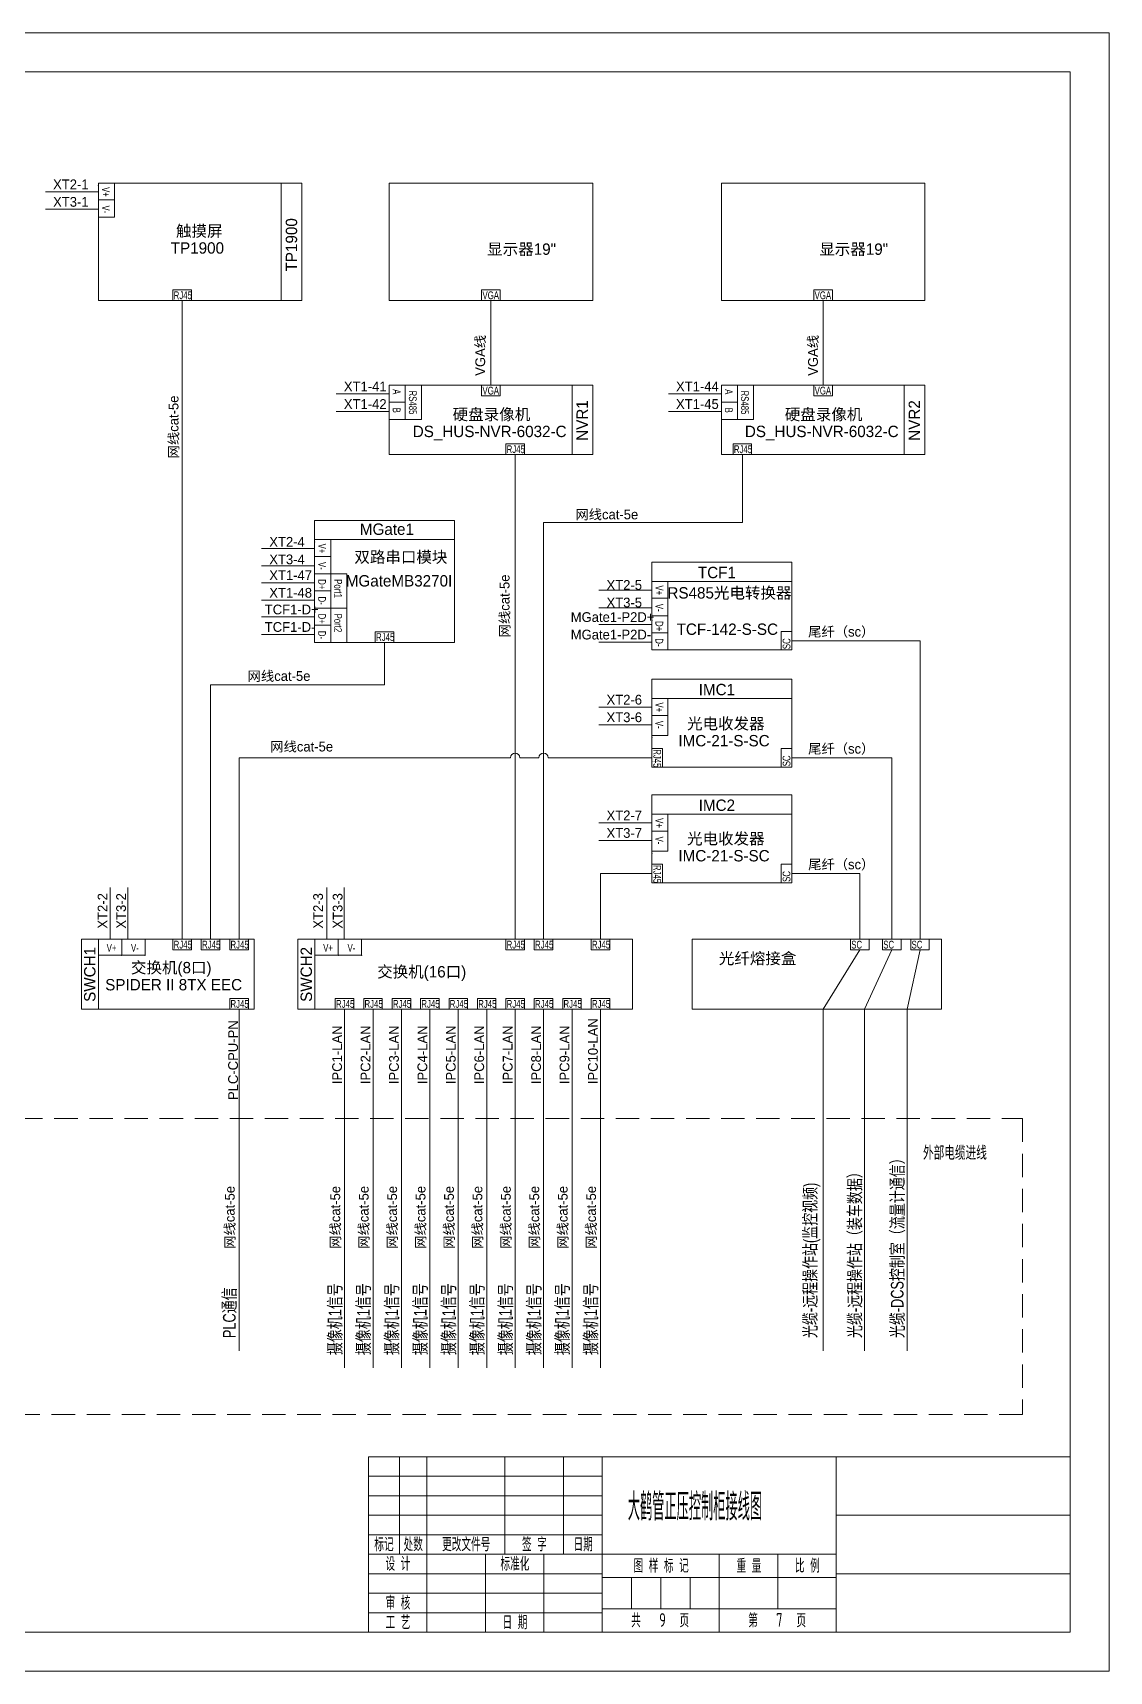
# Model space of a CAD drawing. Header units: millimetres. Extents: x 50707 to 103787, y 61252 to 127312.
# Drawn here: x 52827 to 54667, y 61252 to 64052 of the extents above; entities that cross this region are included whole.
import ezdxf
from ezdxf.enums import TextEntityAlignment as Align

# ---------------------------------------------------------------- set-up
doc = ezdxf.new("R2010")
doc.units = ezdxf.units.MM
doc.header["$LTSCALE"] = 10
doc.header["$PDSIZE"] = -5
doc.linetypes.add('AUDIT_D_061228083857-4', pattern=[6, 4, -2])
for name, color, linetype, lineweight in [('1轮廓实线层', 7, 'Continuous', 18), ('2细线层', 4, 'Continuous', 18), ('6文字层', 3, 'Continuous', 18), ('图框层', 7, 'Continuous', 18)]:
    doc.layers.add(name, color=color, linetype=linetype, lineweight=lineweight)
doc.styles.add('PC_TEXTSTYLE', font='SIMYOU.TTF', dxfattribs={"width": 0.8})
doc.styles.get("Standard").update_dxf_attribs({"font": 'isocp.shx', "width": 0.707, "bigfont": 'hztxt.shx'})
doc.styles.add('样式 1', font='SIMYOU.TTF', dxfattribs={"width": 0.75})

msp = doc.modelspace()

# ---------------------------------------------------------------- linework, layer by layer
at = {"layer": '1轮廓实线层'}
for p, q in [((52966.8, 63736.6), (52966.8, 63795.2)), ((53251.8, 63795.2), (53251.8, 63594.3)), ((52939.2, 63780.2), (52848.6, 63780.2)), ((52939.2, 63766.2), (52966.8, 63766.2)), ((52939.2, 63750.3), (52848.6, 63750.3)), ((52939.2, 63736.6), (52966.8, 63736.6)), ((53082.4, 62502.9), (53082.4, 63594.3)), ((53610.3, 63449.8), (53610.3, 63594.3)), ((54178.2, 63449.8), (54178.2, 63594.3)), ((53463.9, 63449.8), (53491.4, 63449.8)), ((53463.9, 63391.1), (53463.9, 63449.8)), ((53491.4, 63391.2), (53491.4, 63449.8)), ((53749, 63449.8), (53749, 63331.2)), ((54031.7, 63449.8), (54059.2, 63449.8)), ((54031.7, 63391.1), (54031.7, 63449.8)), ((54059.2, 63391.2), (54059.2, 63449.8)), ((54316.8, 63449.8), (54316.8, 63331.2)), ((53436.4, 63434.7), (53345.7, 63434.7)), ((53436.4, 63420.7), (53463.9, 63420.7)), ((54004.2, 63434.7), (53913.6, 63434.7)), ((54004.2, 63420.7), (54031.7, 63420.7)), ((53436.4, 63404.8), (53345.7, 63404.8)), ((54004.2, 63404.8), (53913.6, 63404.8)), ((53436.4, 63391.1), (53463.9, 63391.1)), ((53463.9, 63391.1), (53491.4, 63391.2)), ((54004.2, 63391.1), (54031.7, 63391.1)), ((54031.7, 63391.1), (54059.2, 63391.2)), ((53651.7, 62967.9), (53651.7, 63331.2)), ((54040.1, 63214.8), (54040.1, 63331.2)), ((53308.8, 63182), (53308.8, 63218.5)), ((53308.8, 63218.5), (53548, 63218.5)), ((53548, 63218.5), (53548, 63185.9)), ((53700.3, 62502.9), (53700.3, 63214.8)), ((53700.3, 63214.8), (54040.1, 63214.8)), ((53308.8, 63170.9), (53218.2, 63170.9)), ((53336.4, 63010.2), (53336.4, 63185.9)), ((53308.8, 63141), (53218.2, 63141)), ((53308.8, 63156.9), (53336.4, 63156.9)), ((53885.5, 63110.6), (53885.5, 63147.1)), ((53885.5, 63147.1), (54124.7, 63147.1)), ((54124.7, 63147.1), (54124.7, 63114.5)), ((53308.8, 63112.2), (53218.2, 63112.2)), ((53308.8, 63127.3), (53336.4, 63127.3)), ((53336.4, 63127.3), (53363.9, 63127.3)), ((53363.9, 63010.2), (53363.9, 63127.3)), ((53913, 62997.2), (53913, 63114.5)), ((53308.8, 63098.2), (53336.4, 63098.2)), ((53885.5, 63099.5), (53794.8, 63099.5)), ((53885.5, 63085.5), (53913, 63085.5)), ((53308.8, 63082.2), (53218.2, 63082.2)), ((53336.4, 63068.6), (53308.8, 63068.6)), ((53363.9, 63068.6), (53336.4, 63068.6)), ((53885.5, 63069.5), (53794.8, 63069.5)), ((53308.8, 63053.7), (53218.2, 63053.7)), ((53308.8, 63039.4), (53336.4, 63039.4)), ((53885.5, 63040.7), (53794.8, 63040.7)), ((53885.5, 63055.8), (53913, 63055.8)), ((53308.8, 63023.8), (53218.2, 63023.8)), ((53308.8, 63010.2), (53336.4, 63010.2)), ((53428.4, 62937.7), (53428.4, 63010.2)), ((53885.5, 63010.8), (53794.8, 63010.8)), ((53885.5, 63026.7), (53913, 63026.7)), ((54124.7, 63013.1), (54343.9, 63013.1)), ((54343.9, 63013.1), (54343.9, 62502.9)), ((53651.7, 62967.9), (53651.7, 62502.9)), ((53885.5, 62910.5), (53885.5, 62947.1)), ((53885.5, 62947.1), (54124.7, 62947.1)), ((54124.7, 62947.1), (54124.7, 62914.5)), ((53131, 62502.9), (53131, 62937.7)), ((53131, 62937.7), (53428.4, 62937.7)), ((53885.5, 62899.4), (53794.8, 62899.4)), ((53913, 62851.2), (53913, 62914.5)), ((53885.5, 62869.5), (53794.8, 62869.5)), ((53885.5, 62886.9), (53885.5, 62807.2)), ((53885.5, 62885.4), (53913, 62885.4)), ((53885.5, 62851.2), (53913, 62851.2)), ((53179.6, 62502.9), (53179.6, 62813.1)), ((53643.7, 62813.1), (53179.6, 62813.1)), ((53692.3, 62813.1), (53659.7, 62813.1)), ((53885.5, 62813.1), (53708.3, 62813.1)), ((54124.7, 62813.1), (54295.5, 62813.1)), ((54295.5, 62813.1), (54295.5, 62502.9)), ((53885.5, 62712.9), (53885.5, 62749.4)), ((53885.5, 62749.4), (54124.7, 62749.4)), ((54124.7, 62749.4), (54124.7, 62716.8)), ((53885.5, 62701.8), (53794.8, 62701.8)), ((53913, 62653.5), (53913, 62716.8)), ((53885.5, 62671.8), (53794.8, 62671.8)), ((53885.5, 62689.3), (53885.5, 62609.5)), ((53885.5, 62687.7), (53913, 62687.7)), ((53885.5, 62653.5), (53913, 62653.5)), ((53797.5, 62502.9), (53797.5, 62615.4)), ((53797.5, 62615.4), (53885.5, 62615.4)), ((54124.7, 62615.4), (54240.8, 62615.4)), ((54240.8, 62615.4), (54240.8, 62502.9)), ((52959.3, 62502.9), (52959.3, 62591.5)), ((52989.3, 62502.9), (52989.3, 62591.5)), ((53329.6, 62502.9), (53329.6, 62591.5)), ((53359.5, 62502.9), (53359.5, 62591.5)), ((52939.2, 62502.9), (52910.1, 62502.9)), ((52910.1, 62502.9), (52910.1, 62383.3)), ((52979.1, 62475.4), (52979.1, 62502.9)), ((53019, 62475.4), (53019, 62502.9)), ((53309.4, 62502.9), (53280.3, 62502.9)), ((53280.3, 62502.9), (53280.3, 62383.3)), ((53309.4, 62502.9), (53852.3, 62502.9)), ((53349.3, 62475.4), (53349.3, 62502.9)), ((53389.2, 62475.4), (53389.2, 62502.9)), ((53954.3, 62502.9), (54380.5, 62502.9)), ((52939.2, 62475.4), (53019, 62475.4)), ((53309.4, 62475.4), (53389.2, 62475.4)), ((54240.8, 62484.6), (54178.2, 62383.3)), ((54295.5, 62484.6), (54249.2, 62383.3)), ((54343.9, 62484.6), (54321.9, 62383.3)), ((52910.1, 62383.3), (52939.2, 62383.3)), ((53179.6, 62383.3), (53179.6, 62228.1)), ((53280.3, 62383.3), (53309.4, 62383.3)), ((53360.1, 62383.3), (53360.1, 62228.1)), ((53408.7, 62383.3), (53408.7, 62228.1)), ((53457.3, 62383.3), (53457.3, 62228.1)), ((53505.9, 62383.3), (53505.9, 62228.1)), ((53554.5, 62383.3), (53554.5, 62228.1)), ((53603.1, 62383.3), (53603.1, 62228.1)), ((53651.7, 62383.3), (53651.7, 62228.1)), ((53700.3, 62383.3), (53700.3, 62228.1)), ((53748.9, 62383.3), (53748.9, 62228.1)), ((53797.5, 62383.3), (53797.5, 62228.1)), ((54178.2, 62383.3), (54178.2, 61810.8)), ((54249.2, 62383.3), (54249.2, 61810.8)), ((54321.9, 62383.3), (54321.9, 61810.8)), ((53179.6, 62228.1), (53179.6, 61810.8)), ((53360.1, 62228.1), (53360.1, 61810.8)), ((53408.7, 62228.1), (53408.7, 61810.8)), ((53457.3, 62228.1), (53457.3, 61810.8)), ((53505.9, 62228.1), (53505.9, 61810.8)), ((53554.5, 62228.1), (53554.5, 61810.8)), ((53603.1, 62228.1), (53603.1, 61810.8)), ((53651.7, 62228.1), (53651.7, 61810.8)), ((53700.3, 62228.1), (53700.3, 61810.8)), ((53748.9, 62228.1), (53748.9, 61810.8)), ((53797.5, 62228.1), (53797.5, 61810.8)), ((53179.6, 61953.6), (53179.6, 61799.7)), ((54178.2, 61953.6), (54178.2, 61799.7)), ((54249.2, 61953.6), (54249.2, 61799.7)), ((54321.9, 61953.6), (54321.9, 61799.7)), ((53360.1, 61924.4), (53360.1, 61770.5)), ((53408.7, 61924.4), (53408.7, 61770.5)), ((53457.3, 61924.4), (53457.3, 61770.5)), ((53505.9, 61924.4), (53505.9, 61770.5)), ((53554.5, 61924.4), (53554.5, 61770.5)), ((53603.1, 61924.4), (53603.1, 61770.5)), ((53651.7, 61924.4), (53651.7, 61770.5)), ((53700.3, 61924.4), (53700.3, 61770.5)), ((53748.9, 61924.4), (53748.9, 61770.5)), ((53797.5, 61924.4), (53797.5, 61770.5)), ((54600.7, 61618.6), (53400.7, 61618.6)), ((53400.7, 61318.6), (53400.7, 61618.6)), ((53400.7, 61318.6), (54600.7, 61318.6))]:
    msp.add_line(p, q, dxfattribs=at)
for points in [[(52939.2, 63795.2), (53287.2, 63795.2), (53287.2, 63594.3), (52939.2, 63594.3)], [(53436.4, 63795.2), (53784.3, 63795.2), (53784.3, 63594.3), (53436.4, 63594.3)], [(54004.2, 63795.2), (54352.1, 63795.2), (54352.1, 63594.3), (54004.2, 63594.3)], [(53066.5, 63612.7), (53098.3, 63612.7), (53098.3, 63594.3), (53066.5, 63594.3)], [(53594.4, 63612.7), (53626.2, 63612.7), (53626.2, 63594.3), (53594.4, 63594.3)], [(54162.3, 63612.7), (54194.1, 63612.7), (54194.1, 63594.3), (54162.3, 63594.3)], [(53436.4, 63449.8), (53784.3, 63449.8), (53784.3, 63331.2), (53436.4, 63331.2)], [(53594.4, 63449.8), (53626.2, 63449.8), (53626.2, 63431.4), (53594.4, 63431.4)], [(54004.2, 63449.8), (54352.1, 63449.8), (54352.1, 63331.2), (54004.2, 63331.2)], [(54162.3, 63449.8), (54194.1, 63449.8), (54194.1, 63431.4), (54162.3, 63431.4)], [(53635.8, 63349.5), (53667.5, 63349.5), (53667.5, 63331.2), (53635.8, 63331.2)], [(54024.2, 63349.5), (54056, 63349.5), (54056, 63331.2), (54024.2, 63331.2)], [(53308.8, 63185.9), (53308.8, 63010.2), (53548, 63010.2), (53548, 63185.9)], [(53885.5, 63114.5), (53885.5, 62997.2), (54124.7, 62997.2), (54124.7, 63114.5)], [(53412.5, 63028.5), (53444.3, 63028.5), (53444.3, 63010.2), (53412.5, 63010.2)], [(54106.3, 62997.2), (54106.3, 63029), (54124.7, 63029), (54124.7, 62997.2)], [(53885.5, 62914.5), (53885.5, 62797.2), (54124.7, 62797.2), (54124.7, 62914.5)], [(53903.8, 62829), (53903.8, 62797.2), (53885.5, 62797.2), (53885.5, 62829)], [(54106.3, 62797.2), (54106.3, 62829), (54124.7, 62829), (54124.7, 62797.2)], [(53885.5, 62716.8), (53885.5, 62599.5), (54124.7, 62599.5), (54124.7, 62716.8)], [(53903.8, 62631.3), (53903.8, 62599.5), (53885.5, 62599.5), (53885.5, 62631.3)], [(54106.3, 62599.5), (54106.3, 62631.3), (54124.7, 62631.3), (54124.7, 62599.5)], [(52939.2, 62383.3), (53205.5, 62383.3), (53205.5, 62502.9), (52939.2, 62502.9)], [(53066.5, 62502.9), (53098.3, 62502.9), (53098.3, 62484.6), (53066.5, 62484.6)], [(53115.1, 62502.9), (53146.9, 62502.9), (53146.9, 62484.6), (53115.1, 62484.6)], [(53163.7, 62502.9), (53195.5, 62502.9), (53195.5, 62484.6), (53163.7, 62484.6)], [(53635.8, 62502.9), (53667.5, 62502.9), (53667.5, 62484.6), (53635.8, 62484.6)], [(53684.4, 62502.9), (53716.1, 62502.9), (53716.1, 62484.6), (53684.4, 62484.6)], [(53781.6, 62502.9), (53813.3, 62502.9), (53813.3, 62484.6), (53781.6, 62484.6)], [(54225, 62502.9), (54256.7, 62502.9), (54256.7, 62484.6), (54225, 62484.6)], [(54279.6, 62502.9), (54311.4, 62502.9), (54311.4, 62484.6), (54279.6, 62484.6)], [(54328, 62502.9), (54359.8, 62502.9), (54359.8, 62484.6), (54328, 62484.6)], [(53163.7, 62401.7), (53195.5, 62401.7), (53195.5, 62383.3), (53163.7, 62383.3)], [(53344.2, 62401.7), (53375.9, 62401.7), (53375.9, 62383.3), (53344.2, 62383.3)], [(53392.8, 62401.7), (53424.5, 62401.7), (53424.5, 62383.3), (53392.8, 62383.3)], [(53441.4, 62401.7), (53473.1, 62401.7), (53473.1, 62383.3), (53441.4, 62383.3)], [(53490, 62401.7), (53521.7, 62401.7), (53521.7, 62383.3), (53490, 62383.3)], [(53538.6, 62401.7), (53570.3, 62401.7), (53570.3, 62383.3), (53538.6, 62383.3)], [(53587.2, 62401.7), (53618.9, 62401.7), (53618.9, 62383.3), (53587.2, 62383.3)], [(53635.8, 62401.7), (53667.5, 62401.7), (53667.5, 62383.3), (53635.8, 62383.3)], [(53684.4, 62401.7), (53716.1, 62401.7), (53716.1, 62383.3), (53684.4, 62383.3)], [(53733, 62401.7), (53764.7, 62401.7), (53764.7, 62383.3), (53733, 62383.3)], [(53781.6, 62401.7), (53813.3, 62401.7), (53813.3, 62383.3), (53781.6, 62383.3)]]:
    msp.add_lwpolyline(points, close=True, dxfattribs=at)
for points in [[(53309.4, 62502.9), (53309.4, 62383.3), (53852.3, 62383.3), (53852.3, 62502.9)], [(53954.3, 62502.9), (53954.3, 62383.3), (54380.5, 62383.3), (54380.5, 62502.9)]]:
    msp.add_lwpolyline(points, dxfattribs=at)
at = {"layer": '1轮廓实线层', "linetype": 'AUDIT_D_061228083857-4'}
msp.add_lwpolyline([(51123.8, 62196.4), (54519.2, 62196.4), (54519.2, 61690.9), (51123.8, 61690.9)], close=True, dxfattribs=at)
at = {"layer": '1轮廓实线层'}
for centre in [(53651.7, 62813.1), (53700.3, 62813.1)]:
    msp.add_arc(centre, 8, 360, 180, dxfattribs=at)
for p in [(52939.2, 63791.3), (53308.8, 63182), (53885.5, 63047.1), (53885.5, 62847.1), (53885.5, 62807.2), (53885.5, 62649.4), (53885.5, 62609.5), (52979.1, 62475.4), (53019, 62475.4), (53349.3, 62475.4), (53389.2, 62475.4)]:
    msp.add_point(p, dxfattribs=at)
at = {"layer": '2细线层'}
for p, q in [((54667.4, 64052), (50707.4, 64052)), ((54667.4, 64052), (54667.4, 61252)), ((53454.1, 61452), (53454.1, 61618.6)), ((53500.7, 61452), (53500.7, 61618.6)), ((53634.1, 61452), (53634.1, 61618.6)), ((53734.1, 61452), (53734.1, 61618.6)), ((53800.7, 61318.6), (53800.7, 61618.6)), ((54200.7, 61318.6), (54200.7, 61618.6)), ((53400.7, 61585.3), (53800.7, 61585.3)), ((53400.7, 61552), (53800.7, 61552)), ((53400.7, 61518.6), (53800.7, 61518.6)), ((54200.7, 61518.6), (54600.7, 61518.6)), ((53400.7, 61485.3), (53800.7, 61485.3)), ((53400.7, 61452), (54200.7, 61452)), ((53500.7, 61318.6), (53500.7, 61452)), ((53600.7, 61318.6), (53600.7, 61452)), ((53700.7, 61318.6), (53700.7, 61452)), ((54000.7, 61318.6), (54000.7, 61452)), ((54100.7, 61358.6), (54100.7, 61452)), ((53400.7, 61418.6), (53800.7, 61418.6)), ((53800.7, 61412), (54200.7, 61412)), ((53850.7, 61358.6), (53850.7, 61412)), ((53900.7, 61358.6), (53900.7, 61412)), ((53950.7, 61358.6), (53950.7, 61412)), ((54200.7, 61418.6), (54600.7, 61418.6)), ((53400.7, 61385.3), (53800.7, 61385.3)), ((53400.7, 61352), (53800.7, 61352)), ((53800.7, 61358.6), (54200.7, 61358.6)), ((54667.4, 61252), (50707.4, 61252))]:
    msp.add_line(p, q, dxfattribs=at)
at = {"layer": '图框层'}
for p, q in [((54600.7, 63985.3), (50874.1, 63985.3)), ((54600.7, 63985.3), (54600.7, 61318.6)), ((54600.7, 61318.6), (54600.7, 61618.6)), ((50874.1, 61318.6), (54600.7, 61318.6))]:
    msp.add_line(p, q, dxfattribs=at)

# ---------------------------------------------------------------- texts
at = {"layer": '1轮廓实线层', "style": '样式 1'}
for s, height, p in [('XT2-1', 16.67, (52861.7, 63784.6)), ('XT3-1', 16.67, (52861.7, 63754.7)), ('XT1-41', 16.67, (53358.8, 63439.2)), ('XT1-44', 16.67, (53926.7, 63439.2)), ('XT1-42', 16.67, (53358.8, 63409.2)), ('XT1-45', 16.67, (53926.7, 63409.2)), ('XT2-4', 16.67, (53231.3, 63173.7)), ('XT3-4', 16.67, (53231.3, 63143.7)), ('XT1-47', 16.67, (53231.3, 63116.6)), ('XT2-5', 16.67, (53807.9, 63100)), ('XT1-48', 16.67, (53231.3, 63086.6)), ('XT3-5', 16.67, (53807.9, 63070)), ('TCF1-D+', 16.67, (53223.6, 63058.1)), ('MGate1-P2D+', 16.667, (53746.7, 63045.1)), ('TCF1-D-', 16.67, (53223.6, 63028.2)), ('MGate1-P2D-', 16.667, (53746.7, 63015.2)), ('尾纤（sc）', 16.67, (54152.6, 63020.1)), ('XT2-6', 16.67, (53807.9, 62903.9)), ('XT3-6', 16.67, (53807.9, 62873.9)), ('尾纤（sc）', 16.67, (54152.6, 62820.1)), ('XT2-7', 16.67, (53807.9, 62706.2)), ('XT3-7', 16.67, (53807.9, 62676.2)), ('尾纤（sc）', 16.67, (54152.6, 62622.4))]:
    msp.add_text(s, height=height, dxfattribs=at).set_placement(p)
at = {"layer": '1轮廓实线层', "style": '样式 1', "width": 0.75}
for s, height, rotation, p in [('V+', 13.33, 270, (52945.3, 63788.3)), ('V-', 13.33, 270, (52945.3, 63756.9)), ('A', 13.3, 270, (53442.4, 63442.9)), ('RS485', 13.33, 270, (53470, 63440.6)), ('A', 13.3, 270, (54010.3, 63442.9)), ('RS485', 13.33, 270, (54037.8, 63440.6)), ('B', 13.3, 270, (53442.4, 63411.4)), ('B', 13.3, 270, (54010.3, 63411.4)), ('V+', 13.33, 270, (53314.9, 63179)), ('V-', 13.33, 270, (53314.9, 63147.6)), ('D+', 13.33, 270, (53314.9, 63118.2)), ('Port1', 13.33, 270, (53342.4, 63118.2)), ('D-', 13.33, 270, (53314.9, 63088.6)), ('V+', 13.33, 270, (53891.5, 63107.6)), ('D+', 13.33, 270, (53314.9, 63059.4)), ('Port2', 13.33, 270, (53342.4, 63059.4)), ('V-', 13.33, 270, (53891.5, 63076.1)), ('D-', 13.33, 270, (53314.9, 63029.9)), ('D+', 13.33, 270, (53891.5, 63046.7)), ('D-', 13.33, 270, (53891.5, 63017.2)), ('SC', 13.33, 90, (54122.3, 62998.6)), ('V+', 13.33, 270, (53891.5, 62907.6)), ('V-', 13.33, 270, (53891.5, 62876.1)), ('RJ45', 13.33, 270, (53887.9, 62827.6)), ('SC', 13.33, 90, (54122.3, 62798.5)), ('V+', 13.33, 270, (53891.5, 62709.9)), ('V-', 13.33, 270, (53891.5, 62678.4)), ('RJ45', 13.33, 270, (53887.9, 62629.9)), ('SC', 13.33, 90, (54122.3, 62600.9))]:
    msp.add_text(s, height=height, rotation=rotation, dxfattribs=at).set_placement(p)
at = {"layer": '1轮廓实线层', "style": '样式 1'}
for s, p in [('TP1900', (53278.9, 63689.6)), ('NVR1', (53776, 63389.4)), ('NVR2', (54343.9, 63389.4)), ('SWCH1', (52934.1, 62442.8)), ('SWCH2', (53304.3, 62442.8))]:
    msp.add_text(s, height=19.44, rotation=90, dxfattribs=at).set_placement(p, align=Align.CENTER)
for s, height, p in [('触摸屏', 19.44, (53111.6, 63703.6)), ('TP1900', 19.44, (53108.4, 63674.5)), ('显示器19"', 19.44, (53662.7, 63672.5)), ('显示器19"', 19.44, (54230.5, 63672.5)), ('硬盘录像机', 19.44, (53611.2, 63390.1)), ('硬盘录像机', 19.44, (54179, 63390.1)), ('DS_HUS-NVR-6032-C', 19.444, (53608.1, 63361)), ('DS_HUS-NVR-6032-C', 19.444, (54175.9, 63361)), ('MGate1', 19.44, (53432.4, 63193.9)), ('双路串口模块', 19.44, (53456.3, 63146.4)), ('MGateMB3270I', 19.444, (53453.1, 63105.7)), ('TCF1', 19.44, (53996.6, 63119.9)), ('RS485光电转换器', 19.44, (54018.1, 63085.1)), ('TCF-142-S-SC', 19.444, (54014.4, 63023)), ('IMC1', 19.44, (53996.6, 62919.9)), ('光电收发器', 19.44, (54011.9, 62861.7)), ('IMC-21-S-SC', 19.444, (54008.8, 62832.5)), ('IMC2', 19.44, (53996.6, 62722.2)), ('光电收发器', 19.44, (54011.9, 62665.1)), ('IMC-21-S-SC', 19.444, (54008.8, 62635.9)), ('光纤熔接盒', 19.44, (54066.2, 62460.5)), ('交换机(8口)', 19.44, (53063.7, 62444.7)), ('交换机(16口)', 19.44, (53491.9, 62437.6)), ('SPIDER II 8TX EEC', 19.444, (53067.8, 62415.5))]:
    msp.add_text(s, height=height, dxfattribs=at).set_placement(p, align=Align.CENTER)
at = {"layer": '1轮廓实线层', "style": '样式 1', "width": 0.75}
for s, p in [('RJ45', (53067.8, 63596.7)), ('VGA', (53595.8, 63596.7)), ('VGA', (54163.7, 63596.7)), ('VGA', (53595.8, 63433.8)), ('VGA', (54163.7, 63433.8)), ('RJ45', (53637.1, 63333.6)), ('RJ45', (54025.6, 63333.6)), ('RJ45', (53413.9, 63012.6)), ('RJ45', (53067.8, 62487)), ('RJ45', (53116.4, 62487)), ('RJ45', (53165, 62487)), ('RJ45', (53637.1, 62487)), ('RJ45', (53685.7, 62487)), ('RJ45', (53782.9, 62487)), ('SC', (54226.3, 62487)), ('SC', (54281, 62487)), ('SC', (54329.4, 62487)), ('V+', (52953.3, 62481.5)), ('V-', (52994.9, 62481.5)), ('V+', (53323.5, 62481.5)), ('V-', (53365.1, 62481.5)), ('RJ45', (53165, 62385.7)), ('RJ45', (53345.5, 62385.7)), ('RJ45', (53394.1, 62385.7)), ('RJ45', (53442.7, 62385.7)), ('RJ45', (53491.3, 62385.7)), ('RJ45', (53539.9, 62385.7)), ('RJ45', (53588.5, 62385.7)), ('RJ45', (53637.1, 62385.7)), ('RJ45', (53685.7, 62385.7)), ('RJ45', (53734.3, 62385.7)), ('RJ45', (53782.9, 62385.7))]:
    msp.add_text(s, height=13.33, dxfattribs=at).set_placement(p)
at = {"layer": '1轮廓实线层', "style": '样式 1'}
for s, p in [('XT2-2', (52954.6, 62521)), ('XT3-2', (52986.3, 62521)), ('XT2-3', (53323.1, 62521)), ('XT3-3', (53356.5, 62521)), ('PLC-CPU-PN', (53177.7, 62228.1)), ('IPC10-LAN', (53793, 62255.2)), ('IPC1-LAN', (53355.6, 62255.2)), ('IPC2-LAN', (53404.2, 62255.2)), ('IPC3-LAN', (53452.8, 62255.2)), ('IPC4-LAN', (53501.4, 62255.2)), ('IPC5-LAN', (53550, 62255.2)), ('IPC6-LAN', (53598.6, 62255.2)), ('IPC7-LAN', (53647.2, 62255.2)), ('IPC8-LAN', (53695.8, 62255.2)), ('IPC9-LAN', (53744.4, 62255.2))]:
    msp.add_text(s, height=16.67, rotation=90, dxfattribs=at).set_placement(p)
at = {"layer": '1轮廓实线层', "attachment_point": 7, "rotation": 90, "style": '样式 1'}
for s, insert, char_height, width in [('{\\W1;VGA线}', (53602.1, 63465.8), 16.67, 125.644), ('{\\W1;VGA线}', (54171, 63465.8), 16.67, 125.644), ('{\\W1;网线cat-5e}', (53077.8, 63324.6), 16.667, 125.644), ('{\\W1;网线cat-5e}', (53643.8, 63018.8), 16.667, 128.474), ('光缆-DCS控制室（流量计通信）', (54318.6, 61821.3), 21.667, 402.971), ('{\\W1;网线cat-5e}', (53173.9, 61973.9), 16.667, 192.361), ('{\\W1;网线cat-5e}', (53354.3, 61973.9), 16.667, 192.361), ('{\\W1;网线cat-5e}', (53402.9, 61973.9), 16.667, 192.361), ('{\\W1;网线cat-5e}', (53451.5, 61973.9), 16.667, 192.361), ('{\\W1;网线cat-5e}', (53500.1, 61973.9), 16.667, 192.361), ('{\\W1;网线cat-5e}', (53548.7, 61973.9), 16.667, 192.361), ('{\\W1;网线cat-5e}', (53597.3, 61973.9), 16.667, 192.361), ('{\\W1;网线cat-5e}', (53645.9, 61973.9), 16.667, 192.361), ('{\\W1;网线cat-5e}', (53694.5, 61973.9), 16.667, 192.361), ('{\\W1;网线cat-5e}', (53743.1, 61973.9), 16.667, 192.361), ('{\\W1;网线cat-5e}', (53791.7, 61973.9), 16.667, 192.361), ('光缆-远程操作站(监控视频)', (54173.2, 61821.3), 21.667, 402.971), ('光缆-远程操作站（装车数据）', (54245.9, 61821.3), 21.667, 402.971), ('摄像机1信号', (53356.8, 61792.1), 21.67, 402.971), ('摄像机1信号', (53405.4, 61792.1), 21.67, 402.971), ('摄像机1信号', (53454, 61792.1), 21.67, 402.971), ('摄像机1信号', (53502.6, 61792.1), 21.67, 402.971), ('摄像机1信号', (53551.2, 61792.1), 21.67, 402.971), ('摄像机1信号', (53599.8, 61792.1), 21.67, 402.971), ('摄像机1信号', (53648.4, 61792.1), 21.67, 402.971), ('摄像机1信号', (53697, 61792.1), 21.67, 402.971), ('摄像机1信号', (53745.6, 61792.1), 21.67, 402.971), ('摄像机1信号', (53794.2, 61792.1), 21.67, 402.971), ('PLC通信', (53176.3, 61821.3), 21.67, 402.971)]:
    msp.add_mtext(s, dxfattribs=dict(at, insert=insert, char_height=char_height, width=width))
at = {"layer": '1轮廓实线层'}
for s, insert, char_height, width, attachment_point, style in [('{\\W1;网线cat-5e}', (53754.7, 63218.7), 16.667, 192.361, 7, '样式 1'), ('{\\W1;网线cat-5e}', (53194.3, 62942.6), 16.667, 192.361, 7, '样式 1'), ('{\\W1;网线cat-5e}', (53233, 62822), 16.667, 192.361, 7, '样式 1'), ('{\\W0.64;外部电缆进线}', (54349, 62149), 20.833, 218.281, 1, 'PC_TEXTSTYLE')]:
    msp.add_mtext(s, dxfattribs=dict(at, insert=insert, char_height=char_height, width=width, attachment_point=attachment_point, style=style))
at = {"layer": '6文字层', "width": 0.707}
for s, p in [('标记', (53427.4, 61468.6)), ('处数', (53477.4, 61468.6))]:
    msp.add_text(s, height=23.33, dxfattribs=at).set_placement(p, align=Align.MIDDLE_CENTER)
at = {"layer": '6文字层', "char_height": 23.33, "attachment_point": 5}
for s, insert, width in [(' 更改文件号 ', (53563.3, 61468.6), 136.195), (' 签 字 ', (53679.9, 61468.6), 74.43), (' 日期 ', (53763.3, 61468.6), 61.96), (' 设 计 ', (53446.6, 61435.4), 74.43), (' 标准化 ', (53646.6, 61435.4), 86.705), (' 图 样 标 记 ', (53896.6, 61432), 148.86), (' 重 量 ', (54046.6, 61432), 74.43), (' 比 例 ', (54146.6, 61432), 74.43), (' 审 核 ', (53446.6, 61368.6), 74.43), (' 工 艺 ', (53446.6, 61335.3), 74.43), (' 日 期 ', (53646.6, 61335.3), 74.43), ('共       页', (53899.6, 61338.6), 131.714), ('第       页', (54099.6, 61338.6), 131.519)]:
    msp.add_mtext(s, dxfattribs=dict(at, insert=insert, width=width))
at = {"layer": '6文字层'}
for tag, p, height, width in [('大鹤管正压控制柜接线图', (53844.3, 61509.6), 46.7, 0.446978), ('9', (53897.9, 61328), 23.3, 0.737225), ('7', (54097.9, 61328), 23.3, 0.73589)]:
    msp.add_attdef(tag, p, '', height=height, dxfattribs=dict(at, width=width))

doc.saveas('drawing.dxf')
